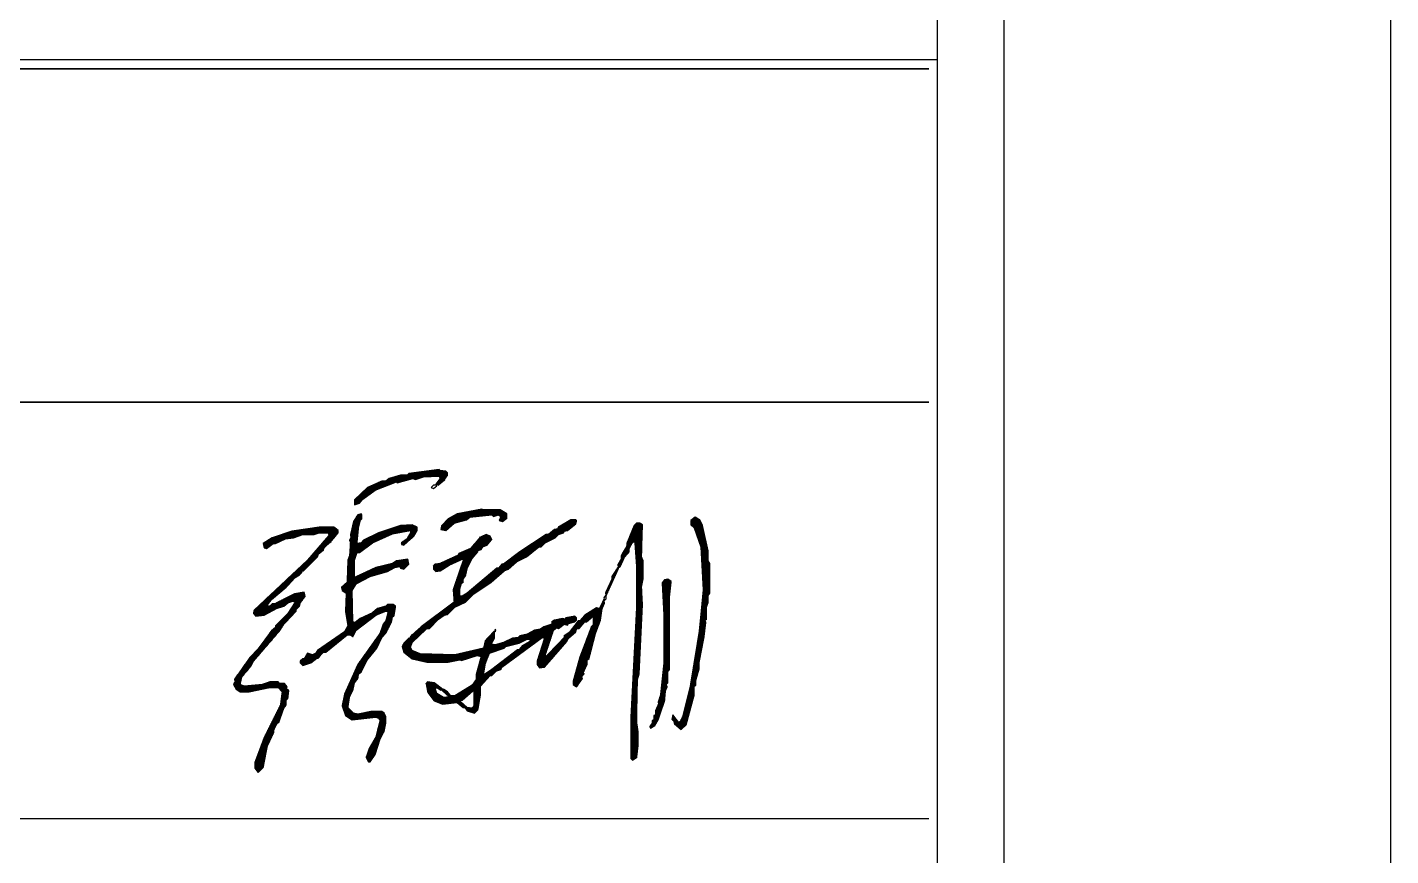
# Model space of a CAD drawing. Header units: inches. Extents: x 18712 to 314639, y 0 to 420500.
# Drawn here: x 134335 to 137612, y 179273 to 181263 of the extents above; entities that cross this region are included whole.
import ezdxf
from ezdxf.enums import TextEntityAlignment as Align

# ---------------------------------------------------------------- set-up
doc = ezdxf.new("R2010")
doc.units = ezdxf.units.IN
doc.header["$LTSCALE"] = 1000
doc.header["$MEASUREMENT"] = 0
doc.layers.get('0').update_dxf_attribs({"true_color": 0xffffff})
for name, color, linetype, true_color in [('TK', 7, 'Continuous', 0xffffff), ('TK-TEXT', 4, 'Continuous', 0x00ffff), ('ZG-图号', 2, 'Continuous', 0xffff00), ('ZG-图名', 1, 'Continuous', 0xff0000), ('ZG-图框层', 4, 'Continuous', 0x00ffff), ('签名', 3, 'Continuous', 0x00ff00)]:
    doc.layers.add(name, color=color, linetype=linetype, true_color=true_color)
doc.styles.add('-宋体', font='simsun.ttc', dxfattribs={"height": 0.2, "bigfont": 'gbcbig.shx'})

# ---------------------------------------------------------------- blocks, each defined once
blk = doc.blocks.new('A$C6f5e09ec')
at = {"layer": '签名', "linetype": 'Continuous', "true_color": 0x00ff00}
h = blk.add_hatch(dxfattribs=at)
h.set_pattern_fill('ANSI31', color=3, scale=25.4, angle=45, style=0)
h.set_pattern_definition([(45, (3492.60588, -72162.87767), (-0.174728914, 0.174728914), [])])
h.paths.add_polyline_path([(3961.1, -71449.2), (3984.8, -71439.4), (3990.8, -71441.3), (3984.8, -71463.1), (3978.9, -71471), (3971, -71492.7), (3917.6, -71567.9), (3886, -71639), (3880.1, -71666.7), (3888, -71690.4), (3903.8, -71700.3), (3961.1, -71694.4), (3967, -71696.3), (3971, -71702.3), (3961.1, -71741.8), (3945.3, -71769.5), (3937.4, -71791.2), (3943.3, -71801.1), (3947.3, -71801.1), (3959.1, -71783.3), (3971, -71745.8), (3980.9, -71728), (3984.8, -71708.2), (3984.8, -71692.4), (3980.9, -71684.5), (3975, -71680.5), (3949.3, -71680.5), (3917.6, -71686.5), (3907.7, -71684.5), (3893.9, -71670.6), (3897.9, -71644.9), (3905.8, -71629.1), (3909.7, -71611.3), (3917.6, -71601.5), (3919.6, -71589.6), (3925.5, -71585.6), (3939.4, -71558), (3963.1, -71528.3), (3975, -71502.6), (3984.8, -71492.7), (3998.7, -71465.1), (4000.7, -71453.2), (4004.6, -71451.2), (4008.6, -71427.5), (4002.6, -71423.5), (3988.8, -71423.5), (3984.8, -71427.5), (3965.1, -71433.4), (3953.2, -71443.3), (3923.6, -71457.1), (3911.7, -71467), (3905.8, -71465.1), (3903.8, -71389.9), (3913.7, -71374.1), (3947.3, -71356.3), (3988.8, -71344.5), (4006.6, -71334.6), (4018.4, -71332.6), (4020.4, -71336.6), (4028.3, -71338.5), (4040.2, -71326.7), (4038.2, -71314.8), (4010.5, -71318.8), (4000.7, -71324.7), (3961.1, -71334.6), (3909.7, -71358.3), (3909.7, -71316.8), (3915.6, -71299), (3921.6, -71299), (3953.2, -71275.3), (4000.7, -71253.5), (4044.1, -71245.6), (4044.1, -71251.6), (4036.2, -71265.4), (4022.4, -71275.3), (4022.4, -71279.2), (4028.3, -71281.2), (4052, -71259.5), (4060, -71245.6), (4060, -71237.7), (4048.1, -71231.8), (4020.4, -71233.8), (3967, -71251.6), (3931.5, -71269.3), (3925.5, -71275.3), (3915.6, -71277.3), (3919.6, -71237.7), (3923.6, -71221.9), (3927.5, -71218), (3927.5, -71208.1), (3925.5, -71206.1), (3917.6, -71208.1), (3907.7, -71223.9), (3899.8, -71257.5), (3901.8, -71261.4), (3897.9, -71269.3), (3899.8, -71275.3), (3897.9, -71306.9), (3893.9, -71316.8), (3891.9, -71370.2), (3878.1, -71382), (3880.1, -71389.9), (3889.9, -71395.9), (3888, -71441.3), (3893.9, -71474.9), (3886, -71488.8), (3820.8, -71534.2), (3816.8, -71540.2), (3808.9, -71544.1), (3797, -71540.2), (3789.1, -71554), (3785.2, -71554), (3779.2, -71559.9), (3779.2, -71563.9), (3785.2, -71569.8), (3804.9, -71563.9), (3818.8, -71552), (3822.7, -71552), (3834.6, -71538.2), (3840.5, -71538.2), (3891.9, -71496.7), (3899.8, -71496.7), (3905.8, -71500.6), (3913.7, -71484.8)], flags=0)
h.paths.add_polyline_path([(3791.1, -71403.8), (3789.1, -71393.9), (3765.4, -71397.8), (3718, -71421.6), (3712, -71421.6), (3706.1, -71427.5), (3698.2, -71427.5), (3710.1, -71411.7), (3745.6, -71382), (3767.4, -71358.3), (3777.3, -71352.4), (3783.2, -71346.4), (3783.2, -71342.5), (3787.2, -71342.5), (3820.8, -71308.9), (3822.7, -71303), (3834.6, -71293.1), (3836.6, -71287.1), (3852.4, -71273.3), (3870.2, -71251.6), (3870.2, -71245.6), (3862.3, -71239.7), (3860.3, -71237.7), (3824.7, -71237.7), (3759.5, -71247.6), (3712, -71263.4), (3690.3, -71277.3), (3692.3, -71287.1), (3698.2, -71289.1), (3714, -71277.3), (3719.9, -71277.3), (3743.7, -71265.4), (3763.4, -71263.4), (3785.2, -71255.5), (3812.9, -71255.5), (3824.7, -71251.6), (3846.5, -71251.6), (3848.4, -71257.5), (3797, -71316.8), (3668.5, -71437.4), (3666.6, -71445.3), (3672.5, -71451.2), (3692.3, -71449.2), (3721.9, -71433.4), (3739.7, -71427.5), (3749.6, -71419.6), (3761.5, -71415.6), (3767.4, -71417.6), (3749.6, -71445.3), (3719.9, -71474.9), (3719.9, -71478.9), (3710.1, -71486.8), (3678.4, -71530.3), (3658.7, -71550.1), (3621.1, -71603.4), (3623.1, -71607.4), (3619.1, -71615.3), (3625.1, -71627.2), (3634.9, -71633.1), (3656.7, -71633.1), (3706.1, -71623.2), (3725.9, -71623.2), (3735.8, -71633.1), (3731.8, -71664.7), (3692.3, -71743.8), (3670.5, -71803.1), (3670.5, -71816.9), (3678.4, -71826.8), (3690.3, -71815), (3700.2, -71763.6), (3716, -71730), (3716, -71724), (3723.9, -71708.2), (3727.8, -71706.2), (3739.7, -71672.6), (3745.6, -71664.7), (3745.6, -71652.9), (3749.6, -71648.9), (3751.6, -71631.1), (3745.6, -71625.2), (3747.6, -71621.2), (3741.7, -71613.3), (3729.8, -71613.3), (3725.9, -71609.4), (3706.1, -71609.4), (3688.3, -71615.3), (3644.8, -71619.2), (3634.9, -71615.3), (3638.9, -71597.5), (3660.6, -71571.8), (3666.6, -71559.9), (3729.8, -71486.8), (3739.7, -71471), (3769.4, -71439.4), (3769.4, -71435.4), (3777.3, -71427.5), (3779.2, -71419.6)], flags=0)
h.paths.add_polyline_path([(4050.1, -71121.1), (4056, -71123.1), (4075.8, -71117.1), (4113.3, -71115.2), (4115.3, -71121.1), (4105.4, -71134.9), (4111.4, -71136.9), (4125.2, -71125), (4133.1, -71113.2), (4133.1, -71107.2), (4129.1, -71103.3), (4115.3, -71101.3), (4113.3, -71099.3), (4040.2, -71109.2), (4036.2, -71113.2), (4020.4, -71113.2), (3992.7, -71121.1), (3984.8, -71127), (3975, -71127), (3941.3, -71142.8), (3909.7, -71172.5), (3909.7, -71184.3), (3921.6, -71180.4), (3929.5, -71170.5), (3959.1, -71148.8), (4010.5, -71129), (4012.5, -71131)], flags=0)
h.paths.add_polyline_path([(4206.2, -71297), (4204.3, -71295), (4214.1, -71291.1), (4218.1, -71285.2), (4228, -71281.2), (4239.8, -71267.4), (4235.9, -71259.5), (4226, -71255.5), (4212.2, -71261.4), (4188.5, -71289.1), (4160.8, -71301), (4158.8, -71304.9), (4115.3, -71324.7), (4103.4, -71326.7), (4099.5, -71330.6), (4099.5, -71338.5), (4105.4, -71344.5), (4115.3, -71342.5), (4137.1, -71328.7), (4172.6, -71312.8), (4146.9, -71388), (4148.9, -71417.6), (4069.8, -71476.9), (4044.1, -71500.6), (4044.1, -71504.6), (4040.2, -71504.6), (4028.3, -71516.5), (4024.4, -71524.4), (4028.3, -71538.2), (4048.1, -71554), (4083.7, -71561.9), (4135.1, -71561.9), (4162.8, -71556), (4166.7, -71558), (4204.3, -71546.1), (4214.1, -71548.1), (4202.3, -71591.6), (4202.3, -71603.4), (4192.4, -71617.3), (4150.9, -71643), (4141, -71643), (4133.1, -71633.1), (4123.2, -71627.2), (4121.2, -71631.1), (4137.1, -71644.9), (4123.2, -71646.9), (4107.4, -71637), (4103.4, -71625.2), (4107.4, -71623.2), (4117.3, -71629.1), (4121.2, -71627.2), (4101.5, -71611.3), (4085.7, -71609.4), (4081.7, -71613.3), (4085.7, -71635.1), (4101.5, -71654.8), (4121.2, -71662.7), (4156.8, -71658.8), (4170.7, -71670.6), (4174.6, -71670.6), (4180.5, -71678.6), (4198.3, -71684.5), (4206.2, -71676.6), (4212.2, -71641), (4212.2, -71619.2), (4235.9, -71593.6), (4239.8, -71593.6), (4249.7, -71583.7), (4261.6, -71579.7), (4263.6, -71573.8), (4360.4, -71502.6), (4366.4, -71504.6), (4348.6, -71559.9), (4348.6, -71567.9), (4354.5, -71575.8), (4366.4, -71573.8), (4419.7, -71512.5), (4423.7, -71504.6), (4441.5, -71488.8), (4443.5, -71480.9), (4449.4, -71480.9), (4463.2, -71465.1), (4467.2, -71465.1), (4483, -71451.2), (4483, -71473), (4479, -71476.9), (4451.4, -71550.1), (4435.6, -71607.4), (4435.6, -71615.3), (4443.5, -71621.2), (4457.3, -71601.5), (4455.3, -71597.5), (4461.3, -71589.6), (4459.3, -71587.6), (4469.2, -71565.9), (4469.2, -71556), (4473.1, -71554), (4488.9, -71492.7), (4500.8, -71461.1), (4504.7, -71433.4), (4510.7, -71419.6), (4508.7, -71411.7), (4498.8, -71433.4), (4490.9, -71431.4), (4463.2, -71449.2), (4451.4, -71463.1), (4447.4, -71463.1), (4425.7, -71490.8), (4413.8, -71498.7), (4413.8, -71502.6), (4370.3, -71548.1), (4368.3, -71544.1), (4388.1, -71484.8), (4396, -71478.9), (4400, -71480.9), (4413.8, -71471), (4421.7, -71473), (4423.7, -71469), (4439.5, -71465.1), (4443.5, -71461.1), (4443.5, -71455.2), (4439.5, -71451.2), (4417.8, -71455.2), (4415.8, -71459.1), (4409.9, -71457.1), (4390.1, -71461.1), (4384.2, -71465.1), (4384.2, -71471), (4364.4, -71476.9), (4356.5, -71482.8), (4342.6, -71484.8), (4324.9, -71494.7), (4307.1, -71498.7), (4303.1, -71502.6), (4289.3, -71504.6), (4267.5, -71514.5), (4247.8, -71520.4), (4237.9, -71518.4), (4245.8, -71504.6), (4245.8, -71486.8), (4224, -71510.5), (4220.1, -71528.3), (4150.9, -71544.1), (4067.9, -71542.2), (4048.1, -71534.2), (4044.1, -71526.3), (4048.1, -71514.5), (4083.7, -71480.9), (4089.6, -71480.9), (4111.4, -71459.1), (4125.2, -71449.2), (4133.1, -71447.3), (4150.9, -71429.5), (4176.6, -71417.6), (4196.4, -71397.8), (4237.9, -71370.2), (4269.5, -71342.5), (4279.4, -71338.5), (4299.2, -71320.7), (4322.9, -71308.9), (4352.5, -71285.2), (4358.5, -71285.2), (4368.3, -71275.3), (4392.1, -71263.4), (4400, -71255.5), (4411.8, -71251.6), (4413.8, -71247.6), (4421.7, -71245.6), (4441.5, -71229.8), (4443.5, -71221.9), (4441.5, -71219.9), (4429.6, -71219.9), (4400, -71237.7), (4398, -71241.7), (4390.1, -71243.7), (4376.2, -71255.5), (4370.3, -71255.5), (4307.1, -71297), (4267.5, -71326.7), (4263.6, -71326.7), (4255.7, -71336.6), (4251.7, -71336.6), (4180.5, -71395.9), (4168.7, -71403.8), (4162.8, -71403.8), (4162.8, -71386), (4166.7, -71372.1), (4170.7, -71370.2), (4170.7, -71362.3), (4176.6, -71354.4), (4180.5, -71336.6), (4192.4, -71312.8)], flags=0)
h.paths.add_polyline_path([(4273.5, -71524.4), (4269.5, -71528.3), (4233.9, -71540.2), (4224, -71565.9), (4220.1, -71589.6), (4222.1, -71591.6), (4239.8, -71579.7), (4301.1, -71532.3), (4305.1, -71532.3), (4313, -71522.4), (4330.8, -71512.5), (4332.8, -71506.6), (4324.9, -71506.6), (4305.1, -71516.5)], flags=0)
h.paths.add_polyline_path([(4196.4, -71629.1), (4194.4, -71631.1), (4168.7, -71652.9), (4164.7, -71652.9), (4164.7, -71656.8), (4180.5, -71670.6), (4192.4, -71672.6), (4196.4, -71666.7)], flags=0)
h.paths.add_polyline_path([(4259.6, -71196.2), (4220.1, -71196.2), (4216.1, -71194.2), (4156.8, -71206.1), (4135.1, -71218), (4119.3, -71233.8), (4117.3, -71243.7), (4129.1, -71245.6), (4148.9, -71227.8), (4178.6, -71219.9), (4186.5, -71214), (4239.8, -71208.1), (4243.8, -71212), (4255.7, -71208.1), (4261.6, -71212), (4257.6, -71221.9), (4265.5, -71223.9), (4275.4, -71216), (4275.4, -71206.1)], flags=0)
h.paths.add_polyline_path([(4601.6, -71231.8), (4597.7, -71229.8), (4595.7, -71227.8), (4587.8, -71227.8), (4581.8, -71233.8), (4564, -71277.3), (4564, -71283.2), (4550.2, -71306.9), (4550.2, -71314.8), (4542.3, -71328.7), (4544.3, -71334.6), (4548.2, -71332.6), (4558.1, -71310.9), (4570, -71297), (4570, -71289.1), (4575.9, -71277.3), (4579.9, -71273.3), (4585.8, -71273.3), (4583.8, -71275.3), (4587.8, -71332.6), (4587.8, -71431.4), (4573.9, -71694.4), (4573.9, -71793.2), (4577.9, -71797.2), (4587.8, -71791.2), (4591.7, -71759.6), (4591.7, -71730), (4587.8, -71704.3), (4589.7, -71603.4), (4593.7, -71589.6), (4601.6, -71423.5), (4599.6, -71380.1), (4603.6, -71360.3), (4603.6, -71318.8), (4599.6, -71308.9)], flags=0)
h.paths.add_polyline_path([(4670.8, -71368.2), (4664.9, -71364.2), (4662.9, -71362.3), (4655, -71364.2), (4649.1, -71372.1), (4653, -71447.3), (4653, -71565.9), (4645.1, -71641), (4639.2, -71658.8), (4641.1, -71660.8), (4633.2, -71678.6), (4633.2, -71688.4), (4629.3, -71690.4), (4629.3, -71700.3), (4625.3, -71702.3), (4625.3, -71708.2), (4619.4, -71716.1), (4621.4, -71720.1), (4631.3, -71714.1), (4639.2, -71700.3), (4655, -71654.8), (4657, -71631.1), (4660.9, -71621.2), (4658.9, -71615.3), (4662.9, -71611.3), (4662.9, -71583.7), (4666.8, -71579.7), (4666.8, -71403.8)], flags=0)
h.paths.add_polyline_path([(4759.8, -71295), (4745.9, -71233.8), (4740, -71219.9), (4732.1, -71216), (4728.1, -71214), (4718.2, -71221.9), (4718.2, -71231.8), (4726.1, -71239.7), (4742, -71285.2), (4747.9, -71388), (4738, -71488.8), (4716.3, -71621.2), (4698.5, -71692.4), (4692.5, -71704.3), (4688.6, -71706.2), (4674.8, -71688.4), (4672.8, -71700.3), (4676.7, -71702.3), (4678.7, -71710.2), (4694.5, -71724), (4706.4, -71712.2), (4726.1, -71641), (4726.1, -71619.2), (4730.1, -71617.3), (4730.1, -71605.4), (4738, -71577.7), (4738, -71561.9), (4749.9, -71500.6), (4753.8, -71467), (4751.8, -71461.1), (4755.8, -71459.1), (4755.8, -71429.5), (4759.8, -71417.6), (4759.8, -71401.8), (4763.7, -71395.9), (4763.7, -71324.7), (4759.8, -71318.8)], flags=0)
h.paths.add_polyline_path([(4544.3, -71336.6), (4542.3, -71334.6), (4528.5, -71356.3), (4528.5, -71362.3), (4512.7, -71395.9), (4514.6, -71401.8)], flags=0)
at = {"color": 7, "lineweight": -3, "true_color": 0xffffff}
blk.add_line((5310.1, -64560.2), (5310.1, -81774.7), dxfattribs=at)
at = {"layer": 'TK', "lineweight": -3}
for p, q in [((5471.4, -82100), (5471.4, 0)), ((5471.4, -82054.3), (5471.4, 0)), ((183.2, -70114.5), (5310.1, -70114.5)), ((5290.1, -70137.2), (183.2, -70137.2)), ((183.2, -70937.2), (5290.1, -70937.2)), ((183.2, -70937.2), (5290.1, -70937.2)), ((183.2, -70937.2), (5290.1, -70937.2)), ((5290.1, -70937.2), (183.2, -70937.2)), ((183.2, -71937.2), (5290.1, -71937.2)), ((183.2, -71937.2), (5290.1, -71937.2))]:
    blk.add_line(p, q, dxfattribs=at)
at = {"layer": 'TK', "color": 0, "lineweight": -3}
for p, q in [((183.2, -70114.5), (5310.1, -70114.5)), ((163.2, -70137.2), (5290.1, -70137.2))]:
    blk.add_line(p, q, dxfattribs=at)
at = {"layer": 'ZG-图框层', "lineweight": -3}
blk.add_line((5471.4, -82100), (5471.4, 0), dxfattribs=at)
at = {"layer": '签名', "color": 3, "linetype": 'Continuous', "lineweight": -3, "true_color": 0x00ff00}
for p, q in [((4113.3, -71099.3), (4040.2, -71109.2)), ((4115.3, -71101.3), (4113.3, -71099.3)), ((4129.1, -71103.3), (4115.3, -71101.3)), ((4133.1, -71107.2), (4129.1, -71103.3)), ((3975, -71127), (3941.3, -71142.8)), ((3959.1, -71148.8), (4010.5, -71129)), ((3984.8, -71127), (3975, -71127)), ((3992.7, -71121.1), (3984.8, -71127)), ((4020.4, -71113.2), (3992.7, -71121.1)), ((4010.5, -71129), (4012.5, -71131)), ((4012.5, -71131), (4050.1, -71121.1)), ((4036.2, -71113.2), (4020.4, -71113.2)), ((4040.2, -71109.2), (4036.2, -71113.2)), ((4050.1, -71121.1), (4056, -71123.1)), ((4056, -71123.1), (4075.8, -71117.1)), ((4075.8, -71117.1), (4113.3, -71115.2)), ((4099.5, -71136.9), (4093.6, -71142.8)), ((4105.4, -71136.9), (4099.5, -71136.9)), ((4115.3, -71121.1), (4105.4, -71134.9)), ((4105.4, -71134.9), (4111.4, -71136.9)), ((4107.4, -71138.9), (4105.4, -71136.9)), ((4111.4, -71136.9), (4125.2, -71125)), ((4113.3, -71115.2), (4115.3, -71121.1)), ((4125.2, -71125), (4133.1, -71113.2)), ((4133.1, -71113.2), (4133.1, -71107.2)), ((3941.3, -71142.8), (3909.7, -71172.5)), ((3929.5, -71170.5), (3959.1, -71148.8)), ((4093.6, -71142.8), (4099.5, -71144.8)), ((4099.5, -71144.8), (4107.4, -71138.9)), ((3909.7, -71172.5), (3909.7, -71184.3)), ((3909.7, -71184.3), (3921.6, -71180.4)), ((3921.6, -71180.4), (3929.5, -71170.5)), ((4216.1, -71194.2), (4156.8, -71206.1)), ((4220.1, -71196.2), (4216.1, -71194.2)), ((4259.6, -71196.2), (4220.1, -71196.2)), ((4275.4, -71206.1), (4259.6, -71196.2)), ((3907.7, -71223.9), (3899.8, -71257.5)), ((3917.6, -71208.1), (3907.7, -71223.9)), ((3925.5, -71206.1), (3917.6, -71208.1)), ((3919.6, -71237.7), (3923.6, -71221.9)), ((3923.6, -71221.9), (3927.5, -71218)), ((3927.5, -71208.1), (3925.5, -71206.1)), ((3927.5, -71218), (3927.5, -71208.1)), ((4020.4, -71233.8), (3967, -71251.6)), ((4048.1, -71231.8), (4020.4, -71233.8)), ((4060, -71237.7), (4048.1, -71231.8)), ((4119.3, -71233.8), (4117.3, -71243.7)), ((4135.1, -71218), (4119.3, -71233.8)), ((4129.1, -71245.6), (4148.9, -71227.8)), ((4156.8, -71206.1), (4135.1, -71218)), ((4148.9, -71227.8), (4178.6, -71219.9)), ((4178.6, -71219.9), (4186.5, -71214)), ((4186.5, -71214), (4239.8, -71208.1)), ((4239.8, -71208.1), (4243.8, -71212)), ((4243.8, -71212), (4255.7, -71208.1)), ((4255.7, -71208.1), (4261.6, -71212)), ((4261.6, -71212), (4257.6, -71221.9)), ((4257.6, -71221.9), (4265.5, -71223.9)), ((4265.5, -71223.9), (4275.4, -71216)), ((4275.4, -71216), (4275.4, -71206.1)), ((4429.6, -71219.9), (4400, -71237.7)), ((4421.7, -71245.6), (4441.5, -71229.8)), ((4441.5, -71219.9), (4429.6, -71219.9)), ((4443.5, -71221.9), (4441.5, -71219.9)), ((4441.5, -71229.8), (4443.5, -71221.9)), ((4581.8, -71233.8), (4564, -71277.3)), ((4587.8, -71227.8), (4581.8, -71233.8)), ((4595.7, -71227.8), (4587.8, -71227.8)), ((4597.7, -71229.8), (4595.7, -71227.8)), ((4601.6, -71231.8), (4597.7, -71229.8)), ((4599.6, -71308.9), (4601.6, -71231.8)), ((4728.1, -71214), (4718.2, -71221.9)), ((4718.2, -71221.9), (4718.2, -71231.8)), ((4718.2, -71231.8), (4726.1, -71239.7)), ((4732.1, -71216), (4728.1, -71214)), ((4740, -71219.9), (4732.1, -71216)), ((4745.9, -71233.8), (4740, -71219.9)), ((4759.8, -71295), (4745.9, -71233.8)), ((3712, -71263.4), (3690.3, -71277.3)), ((3759.5, -71247.6), (3712, -71263.4)), ((3719.9, -71277.3), (3743.7, -71265.4)), ((3743.7, -71265.4), (3763.4, -71263.4)), ((3824.7, -71237.7), (3759.5, -71247.6)), ((3763.4, -71263.4), (3785.2, -71255.5)), ((3785.2, -71255.5), (3812.9, -71255.5)), ((3848.4, -71257.5), (3797, -71316.8)), ((3812.9, -71255.5), (3824.7, -71251.6)), ((3860.3, -71237.7), (3824.7, -71237.7)), ((3824.7, -71251.6), (3846.5, -71251.6)), ((3846.5, -71251.6), (3848.4, -71257.5)), ((3852.4, -71273.3), (3870.2, -71251.6)), ((3862.3, -71239.7), (3860.3, -71237.7)), ((3870.2, -71245.6), (3862.3, -71239.7)), ((3870.2, -71251.6), (3870.2, -71245.6)), ((3901.8, -71261.4), (3897.9, -71269.3)), ((3899.8, -71257.5), (3901.8, -71261.4)), ((3915.6, -71277.3), (3919.6, -71237.7)), ((3967, -71251.6), (3931.5, -71269.3)), ((3953.2, -71275.3), (4000.7, -71253.5)), ((4000.7, -71253.5), (4044.1, -71245.6)), ((4036.2, -71265.4), (4022.4, -71275.3)), ((4028.3, -71281.2), (4052, -71259.5)), ((4044.1, -71251.6), (4036.2, -71265.4)), ((4044.1, -71245.6), (4044.1, -71251.6)), ((4052, -71259.5), (4060, -71245.6)), ((4060, -71245.6), (4060, -71237.7)), ((4117.3, -71243.7), (4129.1, -71245.6)), ((4212.2, -71261.4), (4188.5, -71289.1)), ((4226, -71255.5), (4212.2, -71261.4)), ((4235.9, -71259.5), (4226, -71255.5)), ((4228, -71281.2), (4239.8, -71267.4)), ((4239.8, -71267.4), (4235.9, -71259.5)), ((4370.3, -71255.5), (4307.1, -71297)), ((4368.3, -71275.3), (4392.1, -71263.4)), ((4376.2, -71255.5), (4370.3, -71255.5)), ((4390.1, -71243.7), (4376.2, -71255.5)), ((4398, -71241.7), (4390.1, -71243.7)), ((4392.1, -71263.4), (4400, -71255.5)), ((4400, -71237.7), (4398, -71241.7)), ((4400, -71255.5), (4411.8, -71251.6)), ((4411.8, -71251.6), (4413.8, -71247.6)), ((4413.8, -71247.6), (4421.7, -71245.6)), ((4726.1, -71239.7), (4742, -71285.2)), ((3690.3, -71277.3), (3692.3, -71287.1)), ((3692.3, -71287.1), (3698.2, -71289.1)), ((3698.2, -71289.1), (3714, -71277.3)), ((3714, -71277.3), (3719.9, -71277.3)), ((3822.7, -71303), (3834.6, -71293.1)), ((3834.6, -71293.1), (3836.6, -71287.1)), ((3836.6, -71287.1), (3852.4, -71273.3)), ((3897.9, -71269.3), (3899.8, -71275.3)), ((3899.8, -71275.3), (3897.9, -71306.9)), ((3909.7, -71316.8), (3915.6, -71299)), ((3925.5, -71275.3), (3915.6, -71277.3)), ((3915.6, -71299), (3921.6, -71299)), ((3921.6, -71299), (3953.2, -71275.3)), ((3931.5, -71269.3), (3925.5, -71275.3)), ((4022.4, -71275.3), (4022.4, -71279.2)), ((4022.4, -71279.2), (4028.3, -71281.2)), ((4160.8, -71301), (4158.8, -71304.9)), ((4188.5, -71289.1), (4160.8, -71301)), ((4192.4, -71312.8), (4206.2, -71297)), ((4204.3, -71295), (4214.1, -71291.1)), ((4206.2, -71297), (4204.3, -71295)), ((4214.1, -71291.1), (4218.1, -71285.2)), ((4218.1, -71285.2), (4228, -71281.2)), ((4307.1, -71297), (4267.5, -71326.7)), ((4322.9, -71308.9), (4352.5, -71285.2)), ((4352.5, -71285.2), (4358.5, -71285.2)), ((4358.5, -71285.2), (4368.3, -71275.3)), ((4564, -71283.2), (4550.2, -71306.9)), ((4558.1, -71310.9), (4570, -71297)), ((4564, -71277.3), (4564, -71283.2)), ((4570, -71289.1), (4575.9, -71277.3)), ((4570, -71297), (4570, -71289.1)), ((4575.9, -71277.3), (4579.9, -71273.3)), ((4579.9, -71273.3), (4585.8, -71273.3)), ((4585.8, -71273.3), (4583.8, -71275.3)), ((4583.8, -71275.3), (4587.8, -71332.6)), ((4742, -71285.2), (4747.9, -71388)), ((4759.8, -71318.8), (4759.8, -71295)), ((3797, -71316.8), (3668.5, -71437.4)), ((3787.2, -71342.5), (3820.8, -71308.9)), ((3820.8, -71308.9), (3822.7, -71303)), ((3893.9, -71316.8), (3891.9, -71370.2)), ((3897.9, -71306.9), (3893.9, -71316.8)), ((3909.7, -71358.3), (3909.7, -71316.8)), ((4000.7, -71324.7), (3961.1, -71334.6)), ((4010.5, -71318.8), (4000.7, -71324.7)), ((4006.6, -71334.6), (4018.4, -71332.6)), ((4038.2, -71314.8), (4010.5, -71318.8)), ((4018.4, -71332.6), (4020.4, -71336.6)), ((4028.3, -71338.5), (4040.2, -71326.7)), ((4040.2, -71326.7), (4038.2, -71314.8)), ((4103.4, -71326.7), (4099.5, -71330.6)), ((4099.5, -71330.6), (4099.5, -71338.5)), ((4115.3, -71324.7), (4103.4, -71326.7)), ((4158.8, -71304.9), (4115.3, -71324.7)), ((4115.3, -71342.5), (4137.1, -71328.7)), ((4137.1, -71328.7), (4172.6, -71312.8)), ((4172.6, -71312.8), (4146.9, -71388)), ((4180.5, -71336.6), (4192.4, -71312.8)), ((4263.6, -71326.7), (4255.7, -71336.6)), ((4267.5, -71326.7), (4263.6, -71326.7)), ((4279.4, -71338.5), (4299.2, -71320.7)), ((4299.2, -71320.7), (4322.9, -71308.9)), ((4550.2, -71314.8), (4542.3, -71328.7)), ((4542.3, -71328.7), (4544.3, -71334.6)), ((4544.3, -71334.6), (4548.2, -71332.6)), ((4548.2, -71332.6), (4558.1, -71310.9)), ((4550.2, -71306.9), (4550.2, -71314.8)), ((4587.8, -71332.6), (4587.8, -71431.4)), ((4603.6, -71318.8), (4599.6, -71308.9)), ((4603.6, -71360.3), (4603.6, -71318.8)), ((4763.7, -71324.7), (4759.8, -71318.8)), ((4763.7, -71395.9), (4763.7, -71324.7)), ((3745.6, -71382), (3767.4, -71358.3)), ((3767.4, -71358.3), (3777.3, -71352.4)), ((3777.3, -71352.4), (3783.2, -71346.4)), ((3783.2, -71346.4), (3783.2, -71342.5)), ((3783.2, -71342.5), (3787.2, -71342.5)), ((3961.1, -71334.6), (3909.7, -71358.3)), ((3913.7, -71374.1), (3947.3, -71356.3)), ((3947.3, -71356.3), (3988.8, -71344.5)), ((3988.8, -71344.5), (4006.6, -71334.6)), ((4020.4, -71336.6), (4028.3, -71338.5)), ((4099.5, -71338.5), (4105.4, -71344.5)), ((4105.4, -71344.5), (4115.3, -71342.5)), ((4170.7, -71362.3), (4176.6, -71354.4)), ((4170.7, -71370.2), (4170.7, -71362.3)), ((4176.6, -71354.4), (4180.5, -71336.6)), ((4251.7, -71336.6), (4180.5, -71395.9)), ((4237.9, -71370.2), (4269.5, -71342.5)), ((4255.7, -71336.6), (4251.7, -71336.6)), ((4269.5, -71342.5), (4279.4, -71338.5)), ((4528.5, -71362.3), (4512.7, -71395.9)), ((4514.6, -71401.8), (4544.3, -71336.6)), ((4542.3, -71334.6), (4528.5, -71356.3)), ((4528.5, -71356.3), (4528.5, -71362.3)), ((4544.3, -71336.6), (4542.3, -71334.6)), ((4599.6, -71380.1), (4603.6, -71360.3)), ((4655, -71364.2), (4649.1, -71372.1)), ((4662.9, -71362.3), (4655, -71364.2)), ((4664.9, -71364.2), (4662.9, -71362.3)), ((4670.8, -71368.2), (4664.9, -71364.2)), ((3710.1, -71411.7), (3745.6, -71382)), ((3765.4, -71397.8), (3718, -71421.6)), ((3789.1, -71393.9), (3765.4, -71397.8)), ((3791.1, -71403.8), (3789.1, -71393.9)), ((3891.9, -71370.2), (3878.1, -71382)), ((3878.1, -71382), (3880.1, -71389.9)), ((3880.1, -71389.9), (3889.9, -71395.9)), ((3889.9, -71395.9), (3888, -71441.3)), ((3903.8, -71389.9), (3913.7, -71374.1)), ((3905.8, -71465.1), (3903.8, -71389.9)), ((4146.9, -71388), (4148.9, -71417.6)), ((4162.8, -71386), (4166.7, -71372.1)), ((4162.8, -71403.8), (4162.8, -71386)), ((4166.7, -71372.1), (4170.7, -71370.2)), ((4180.5, -71395.9), (4168.7, -71403.8)), ((4176.6, -71417.6), (4196.4, -71397.8)), ((4196.4, -71397.8), (4237.9, -71370.2)), ((4512.7, -71395.9), (4514.6, -71401.8)), ((4601.6, -71423.5), (4599.6, -71380.1)), ((4649.1, -71372.1), (4653, -71447.3)), ((4666.8, -71403.8), (4670.8, -71368.2)), ((4747.9, -71388), (4738, -71488.8)), ((4759.8, -71401.8), (4763.7, -71395.9)), ((3698.2, -71427.5), (3710.1, -71411.7)), ((3706.1, -71427.5), (3698.2, -71427.5)), ((3712, -71421.6), (3706.1, -71427.5)), ((3718, -71421.6), (3712, -71421.6)), ((3721.9, -71433.4), (3739.7, -71427.5)), ((3739.7, -71427.5), (3749.6, -71419.6)), ((3749.6, -71419.6), (3761.5, -71415.6)), ((3767.4, -71417.6), (3749.6, -71445.3)), ((3761.5, -71415.6), (3767.4, -71417.6)), ((3769.4, -71435.4), (3777.3, -71427.5)), ((3777.3, -71427.5), (3779.2, -71419.6)), ((3779.2, -71419.6), (3791.1, -71403.8)), ((3984.8, -71427.5), (3965.1, -71433.4)), ((3988.8, -71423.5), (3984.8, -71427.5)), ((4002.6, -71423.5), (3988.8, -71423.5)), ((4008.6, -71427.5), (4002.6, -71423.5)), ((4004.6, -71451.2), (4008.6, -71427.5)), ((4148.9, -71417.6), (4069.8, -71476.9)), ((4133.1, -71447.3), (4150.9, -71429.5)), ((4150.9, -71429.5), (4176.6, -71417.6)), ((4168.7, -71403.8), (4162.8, -71403.8)), ((4490.9, -71431.4), (4463.2, -71449.2)), ((4498.8, -71433.4), (4490.9, -71431.4)), ((4508.7, -71411.7), (4498.8, -71433.4)), ((4504.7, -71433.4), (4510.7, -71419.6)), ((4512.7, -71401.8), (4508.7, -71407.7)), ((4508.7, -71407.7), (4510.7, -71413.7)), ((4510.7, -71419.6), (4508.7, -71411.7)), ((4510.7, -71413.7), (4514.6, -71409.7)), ((4514.6, -71403.8), (4512.7, -71401.8)), ((4514.6, -71409.7), (4514.6, -71403.8)), ((4587.8, -71431.4), (4573.9, -71694.4)), ((4593.7, -71589.6), (4601.6, -71423.5)), ((4666.8, -71579.7), (4666.8, -71403.8)), ((4755.8, -71429.5), (4759.8, -71417.6)), ((4755.8, -71459.1), (4755.8, -71429.5)), ((4759.8, -71417.6), (4759.8, -71401.8)), ((3668.5, -71437.4), (3666.6, -71445.3)), ((3666.6, -71445.3), (3672.5, -71451.2)), ((3672.5, -71451.2), (3692.3, -71449.2)), ((3692.3, -71449.2), (3721.9, -71433.4)), ((3749.6, -71445.3), (3719.9, -71474.9)), ((3739.7, -71471), (3769.4, -71439.4)), ((3769.4, -71439.4), (3769.4, -71435.4)), ((3888, -71441.3), (3893.9, -71474.9)), ((3911.7, -71467), (3905.8, -71465.1)), ((3923.6, -71457.1), (3911.7, -71467)), ((3913.7, -71484.8), (3961.1, -71449.2)), ((3953.2, -71443.3), (3923.6, -71457.1)), ((3965.1, -71433.4), (3953.2, -71443.3)), ((3961.1, -71449.2), (3984.8, -71439.4)), ((3984.8, -71463.1), (3978.9, -71471)), ((3984.8, -71439.4), (3990.8, -71441.3)), ((3990.8, -71441.3), (3984.8, -71463.1)), ((3984.8, -71492.7), (3998.7, -71465.1)), ((3998.7, -71465.1), (4000.7, -71453.2)), ((4000.7, -71453.2), (4004.6, -71451.2)), ((4089.6, -71480.9), (4111.4, -71459.1)), ((4111.4, -71459.1), (4125.2, -71449.2)), ((4125.2, -71449.2), (4133.1, -71447.3)), ((4390.1, -71461.1), (4384.2, -71465.1)), ((4384.2, -71465.1), (4384.2, -71471)), ((4409.9, -71457.1), (4390.1, -71461.1)), ((4415.8, -71459.1), (4409.9, -71457.1)), ((4417.8, -71455.2), (4415.8, -71459.1)), ((4439.5, -71451.2), (4417.8, -71455.2)), ((4423.7, -71469), (4439.5, -71465.1)), ((4447.4, -71463.1), (4425.7, -71490.8)), ((4443.5, -71455.2), (4439.5, -71451.2)), ((4439.5, -71465.1), (4443.5, -71461.1)), ((4443.5, -71461.1), (4443.5, -71455.2)), ((4451.4, -71463.1), (4447.4, -71463.1)), ((4449.4, -71480.9), (4463.2, -71465.1)), ((4463.2, -71449.2), (4451.4, -71463.1)), ((4463.2, -71465.1), (4467.2, -71465.1)), ((4467.2, -71465.1), (4483, -71451.2)), ((4483, -71451.2), (4483, -71473)), ((4488.9, -71492.7), (4500.8, -71461.1)), ((4500.8, -71461.1), (4504.7, -71433.4)), ((4653, -71447.3), (4653, -71565.9)), ((4751.8, -71461.1), (4755.8, -71459.1)), ((4753.8, -71467), (4751.8, -71461.1)), ((3666.6, -71559.9), (3729.8, -71486.8)), ((3710.1, -71486.8), (3678.4, -71530.3)), ((3719.9, -71478.9), (3710.1, -71486.8)), ((3719.9, -71474.9), (3719.9, -71478.9)), ((3729.8, -71486.8), (3739.7, -71471)), ((3886, -71488.8), (3820.8, -71534.2)), ((3840.5, -71538.2), (3891.9, -71496.7)), ((3893.9, -71474.9), (3886, -71488.8)), ((3891.9, -71496.7), (3899.8, -71496.7)), ((3899.8, -71496.7), (3905.8, -71500.6)), ((3905.8, -71500.6), (3913.7, -71484.8)), ((3971, -71492.7), (3917.6, -71567.9)), ((3978.9, -71471), (3971, -71492.7)), ((3975, -71502.6), (3984.8, -71492.7)), ((4069.8, -71476.9), (4044.1, -71500.6)), ((4048.1, -71514.5), (4083.7, -71480.9)), ((4083.7, -71480.9), (4089.6, -71480.9)), ((4245.8, -71486.8), (4224, -71510.5)), ((4245.8, -71504.6), (4245.8, -71486.8)), ((4249.7, -71484.8), (4247.8, -71482.8)), ((4247.8, -71482.8), (4247.8, -71488.8)), ((4247.8, -71488.8), (4249.7, -71484.8)), ((4324.9, -71494.7), (4307.1, -71498.7)), ((4342.6, -71484.8), (4324.9, -71494.7)), ((4356.5, -71482.8), (4342.6, -71484.8)), ((4364.4, -71476.9), (4356.5, -71482.8)), ((4384.2, -71471), (4364.4, -71476.9)), ((4368.3, -71544.1), (4388.1, -71484.8)), ((4388.1, -71484.8), (4396, -71478.9)), ((4396, -71478.9), (4400, -71480.9)), ((4400, -71480.9), (4413.8, -71471)), ((4413.8, -71471), (4421.7, -71473)), ((4425.7, -71490.8), (4413.8, -71498.7)), ((4421.7, -71473), (4423.7, -71469)), ((4423.7, -71504.6), (4441.5, -71488.8)), ((4441.5, -71488.8), (4443.5, -71480.9)), ((4443.5, -71480.9), (4449.4, -71480.9)), ((4479, -71476.9), (4451.4, -71550.1)), ((4473.1, -71554), (4488.9, -71492.7)), ((4483, -71473), (4479, -71476.9)), ((4738, -71488.8), (4716.3, -71621.2)), ((4749.9, -71500.6), (4753.8, -71467)), ((3678.4, -71530.3), (3658.7, -71550.1)), ((3939.4, -71558), (3963.1, -71528.3)), ((3963.1, -71528.3), (3975, -71502.6)), ((4028.3, -71516.5), (4024.4, -71524.4)), ((4024.4, -71524.4), (4028.3, -71538.2)), ((4040.2, -71504.6), (4028.3, -71516.5)), ((4044.1, -71504.6), (4040.2, -71504.6)), ((4044.1, -71500.6), (4044.1, -71504.6)), ((4044.1, -71526.3), (4048.1, -71514.5)), ((4048.1, -71534.2), (4044.1, -71526.3)), ((4220.1, -71528.3), (4150.9, -71544.1)), ((4224, -71510.5), (4220.1, -71528.3)), ((4233.9, -71540.2), (4269.5, -71528.3)), ((4237.9, -71518.4), (4245.8, -71504.6)), ((4247.8, -71520.4), (4237.9, -71518.4)), ((4267.5, -71514.5), (4247.8, -71520.4)), ((4263.6, -71573.8), (4360.4, -71502.6)), ((4289.3, -71504.6), (4267.5, -71514.5)), ((4269.5, -71528.3), (4273.5, -71524.4)), ((4273.5, -71524.4), (4305.1, -71516.5)), ((4303.1, -71502.6), (4289.3, -71504.6)), ((4307.1, -71498.7), (4303.1, -71502.6)), ((4305.1, -71516.5), (4324.9, -71506.6)), ((4313, -71522.4), (4305.1, -71532.3)), ((4330.8, -71512.5), (4313, -71522.4)), ((4324.9, -71506.6), (4332.8, -71506.6)), ((4332.8, -71506.6), (4330.8, -71512.5)), ((4366.4, -71504.6), (4348.6, -71559.9)), ((4360.4, -71502.6), (4366.4, -71504.6)), ((4366.4, -71573.8), (4419.7, -71512.5)), ((4413.8, -71502.6), (4370.3, -71548.1)), ((4413.8, -71498.7), (4413.8, -71502.6)), ((4419.7, -71512.5), (4423.7, -71504.6)), ((4738, -71561.9), (4749.9, -71500.6)), ((3658.7, -71550.1), (3621.1, -71603.4)), ((3660.6, -71571.8), (3666.6, -71559.9)), ((3785.2, -71554), (3779.2, -71559.9)), ((3779.2, -71559.9), (3779.2, -71563.9)), ((3789.1, -71554), (3785.2, -71554)), ((3797, -71540.2), (3789.1, -71554)), ((3808.9, -71544.1), (3797, -71540.2)), ((3804.9, -71563.9), (3818.8, -71552)), ((3816.8, -71540.2), (3808.9, -71544.1)), ((3820.8, -71534.2), (3816.8, -71540.2)), ((3818.8, -71552), (3822.7, -71552)), ((3822.7, -71552), (3834.6, -71538.2)), ((3834.6, -71538.2), (3840.5, -71538.2)), ((3925.5, -71585.6), (3939.4, -71558)), ((4028.3, -71538.2), (4048.1, -71554)), ((4067.9, -71542.2), (4048.1, -71534.2)), ((4048.1, -71554), (4083.7, -71561.9)), ((4150.9, -71544.1), (4067.9, -71542.2)), ((4083.7, -71561.9), (4135.1, -71561.9)), ((4135.1, -71561.9), (4162.8, -71556)), ((4162.8, -71556), (4166.7, -71558)), ((4166.7, -71558), (4204.3, -71546.1)), ((4214.1, -71548.1), (4202.3, -71591.6)), ((4204.3, -71546.1), (4214.1, -71548.1)), ((4224, -71565.9), (4233.9, -71540.2)), ((4301.1, -71532.3), (4239.8, -71579.7)), ((4305.1, -71532.3), (4301.1, -71532.3)), ((4348.6, -71559.9), (4348.6, -71567.9)), ((4370.3, -71548.1), (4368.3, -71544.1)), ((4451.4, -71550.1), (4435.6, -71607.4)), ((4469.2, -71556), (4473.1, -71554)), ((4469.2, -71565.9), (4469.2, -71556)), ((4738, -71577.7), (4738, -71561.9)), ((3638.9, -71597.5), (3660.6, -71571.8)), ((3779.2, -71563.9), (3785.2, -71569.8)), ((3785.2, -71569.8), (3804.9, -71563.9)), ((3917.6, -71567.9), (3886, -71639)), ((3917.6, -71601.5), (3919.6, -71589.6)), ((3919.6, -71589.6), (3925.5, -71585.6)), ((4202.3, -71591.6), (4202.3, -71603.4)), ((4212.2, -71619.2), (4235.9, -71593.6)), ((4220.1, -71589.6), (4224, -71565.9)), ((4222.1, -71591.6), (4220.1, -71589.6)), ((4239.8, -71579.7), (4222.1, -71591.6)), ((4235.9, -71593.6), (4239.8, -71593.6)), ((4239.8, -71593.6), (4249.7, -71583.7)), ((4249.7, -71583.7), (4261.6, -71579.7)), ((4261.6, -71579.7), (4263.6, -71573.8)), ((4348.6, -71567.9), (4354.5, -71575.8)), ((4354.5, -71575.8), (4366.4, -71573.8)), ((4455.3, -71597.5), (4461.3, -71589.6)), ((4459.3, -71587.6), (4469.2, -71565.9)), ((4461.3, -71589.6), (4459.3, -71587.6)), ((4589.7, -71603.4), (4593.7, -71589.6)), ((4653, -71565.9), (4645.1, -71641)), ((4662.9, -71583.7), (4666.8, -71579.7)), ((4662.9, -71611.3), (4662.9, -71583.7)), ((4730.1, -71605.4), (4738, -71577.7)), ((3623.1, -71607.4), (3619.1, -71615.3)), ((3619.1, -71615.3), (3625.1, -71627.2)), ((3621.1, -71603.4), (3623.1, -71607.4)), ((3625.1, -71627.2), (3634.9, -71633.1)), ((3634.9, -71615.3), (3638.9, -71597.5)), ((3644.8, -71619.2), (3634.9, -71615.3)), ((3688.3, -71615.3), (3644.8, -71619.2)), ((3656.7, -71633.1), (3706.1, -71623.2)), ((3706.1, -71609.4), (3688.3, -71615.3)), ((3725.9, -71609.4), (3706.1, -71609.4)), ((3706.1, -71623.2), (3725.9, -71623.2)), ((3729.8, -71613.3), (3725.9, -71609.4)), ((3725.9, -71623.2), (3735.8, -71633.1)), ((3741.7, -71613.3), (3729.8, -71613.3)), ((3747.6, -71621.2), (3741.7, -71613.3)), ((3745.6, -71625.2), (3747.6, -71621.2)), ((3751.6, -71631.1), (3745.6, -71625.2)), ((3905.8, -71629.1), (3909.7, -71611.3)), ((3909.7, -71611.3), (3917.6, -71601.5)), ((4085.7, -71609.4), (4081.7, -71613.3)), ((4081.7, -71613.3), (4085.7, -71635.1)), ((4101.5, -71611.3), (4085.7, -71609.4)), ((4121.2, -71627.2), (4101.5, -71611.3)), ((4103.4, -71625.2), (4107.4, -71623.2)), ((4107.4, -71637), (4103.4, -71625.2)), ((4107.4, -71623.2), (4117.3, -71629.1)), ((4117.3, -71629.1), (4121.2, -71627.2)), ((4123.2, -71627.2), (4121.2, -71631.1)), ((4133.1, -71633.1), (4123.2, -71627.2)), ((4192.4, -71617.3), (4150.9, -71643)), ((4202.3, -71603.4), (4192.4, -71617.3)), ((4212.2, -71641), (4212.2, -71619.2)), ((4435.6, -71607.4), (4435.6, -71615.3)), ((4435.6, -71615.3), (4443.5, -71621.2)), ((4443.5, -71621.2), (4457.3, -71601.5)), ((4457.3, -71601.5), (4455.3, -71597.5)), ((4587.8, -71704.3), (4589.7, -71603.4)), ((4657, -71631.1), (4660.9, -71621.2)), ((4658.9, -71615.3), (4662.9, -71611.3)), ((4660.9, -71621.2), (4658.9, -71615.3)), ((4716.3, -71621.2), (4698.5, -71692.4)), ((4726.1, -71619.2), (4730.1, -71617.3)), ((4726.1, -71641), (4726.1, -71619.2)), ((4730.1, -71617.3), (4730.1, -71605.4)), ((3634.9, -71633.1), (3656.7, -71633.1)), ((3735.8, -71633.1), (3731.8, -71664.7)), ((3745.6, -71652.9), (3749.6, -71648.9)), ((3745.6, -71664.7), (3745.6, -71652.9)), ((3749.6, -71648.9), (3751.6, -71631.1)), ((3886, -71639), (3880.1, -71666.7)), ((3893.9, -71670.6), (3897.9, -71644.9)), ((3897.9, -71644.9), (3905.8, -71629.1)), ((4085.7, -71635.1), (4101.5, -71654.8)), ((4101.5, -71654.8), (4121.2, -71662.7)), ((4123.2, -71646.9), (4107.4, -71637)), ((4121.2, -71631.1), (4137.1, -71644.9)), ((4121.2, -71662.7), (4156.8, -71658.8)), ((4137.1, -71644.9), (4123.2, -71646.9)), ((4141, -71643), (4133.1, -71633.1)), ((4150.9, -71643), (4141, -71643)), ((4156.8, -71658.8), (4170.7, -71670.6)), ((4164.7, -71656.8), (4164.7, -71652.9)), ((4164.7, -71652.9), (4168.7, -71652.9)), ((4180.5, -71670.6), (4164.7, -71656.8)), ((4168.7, -71652.9), (4194.4, -71631.1)), ((4194.4, -71631.1), (4196.4, -71629.1)), ((4196.4, -71629.1), (4196.4, -71666.7)), ((4206.2, -71676.6), (4212.2, -71641)), ((4641.1, -71660.8), (4633.2, -71678.6)), ((4645.1, -71641), (4639.2, -71658.8)), ((4639.2, -71700.3), (4655, -71654.8)), ((4639.2, -71658.8), (4641.1, -71660.8)), ((4655, -71654.8), (4657, -71631.1)), ((4706.4, -71712.2), (4726.1, -71641)), ((3731.8, -71664.7), (3692.3, -71743.8)), ((3727.8, -71706.2), (3739.7, -71672.6)), ((3739.7, -71672.6), (3745.6, -71664.7)), ((3880.1, -71666.7), (3888, -71690.4)), ((3888, -71690.4), (3903.8, -71700.3)), ((3907.7, -71684.5), (3893.9, -71670.6)), ((3903.8, -71700.3), (3961.1, -71694.4)), ((3917.6, -71686.5), (3907.7, -71684.5)), ((3949.3, -71680.5), (3917.6, -71686.5)), ((3975, -71680.5), (3949.3, -71680.5)), ((3961.1, -71694.4), (3967, -71696.3)), ((3980.9, -71684.5), (3975, -71680.5)), ((3984.8, -71692.4), (3980.9, -71684.5)), ((3984.8, -71708.2), (3984.8, -71692.4)), ((4170.7, -71670.6), (4174.6, -71670.6)), ((4174.6, -71670.6), (4180.5, -71678.6)), ((4192.4, -71672.6), (4180.5, -71670.6)), ((4180.5, -71678.6), (4198.3, -71684.5)), ((4196.4, -71666.7), (4192.4, -71672.6)), ((4198.3, -71684.5), (4206.2, -71676.6)), ((4573.9, -71694.4), (4573.9, -71793.2)), ((4633.2, -71688.4), (4629.3, -71690.4)), ((4629.3, -71690.4), (4629.3, -71700.3)), ((4633.2, -71678.6), (4633.2, -71688.4)), ((4674.8, -71688.4), (4672.8, -71700.3)), ((4688.6, -71706.2), (4674.8, -71688.4)), ((4698.5, -71692.4), (4692.5, -71704.3)), ((3716, -71724), (3723.9, -71708.2)), ((3716, -71730), (3716, -71724)), ((3723.9, -71708.2), (3727.8, -71706.2)), ((3971, -71702.3), (3961.1, -71741.8)), ((3967, -71696.3), (3971, -71702.3)), ((3980.9, -71728), (3984.8, -71708.2)), ((4591.7, -71730), (4587.8, -71704.3)), ((4625.3, -71708.2), (4619.4, -71716.1)), ((4619.4, -71716.1), (4621.4, -71720.1)), ((4621.4, -71720.1), (4631.3, -71714.1)), ((4629.3, -71700.3), (4625.3, -71702.3)), ((4625.3, -71702.3), (4625.3, -71708.2)), ((4631.3, -71714.1), (4639.2, -71700.3)), ((4672.8, -71700.3), (4676.7, -71702.3)), ((4676.7, -71702.3), (4678.7, -71710.2)), ((4678.7, -71710.2), (4694.5, -71724)), ((4692.5, -71704.3), (4688.6, -71706.2)), ((4694.5, -71724), (4706.4, -71712.2)), ((3692.3, -71743.8), (3670.5, -71803.1)), ((3700.2, -71763.6), (3716, -71730)), ((3961.1, -71741.8), (3945.3, -71769.5)), ((3959.1, -71783.3), (3971, -71745.8)), ((3971, -71745.8), (3980.9, -71728)), ((4587.8, -71791.2), (4591.7, -71759.6)), ((4591.7, -71759.6), (4591.7, -71730)), ((3690.3, -71815), (3700.2, -71763.6)), ((3945.3, -71769.5), (3937.4, -71791.2)), ((3937.4, -71791.2), (3943.3, -71801.1)), ((3947.3, -71801.1), (3959.1, -71783.3)), ((4577.9, -71797.2), (4587.8, -71791.2)), ((3670.5, -71803.1), (3670.5, -71816.9)), ((3670.5, -71816.9), (3678.4, -71826.8)), ((3678.4, -71826.8), (3690.3, -71815)), ((3943.3, -71801.1), (3947.3, -71801.1)), ((4573.9, -71793.2), (4577.9, -71797.2))]:
    blk.add_line(p, q, dxfattribs=at)
at = {"layer": 'TK-TEXT', "style": '-宋体', "width": 0.8}
for tag, p, height in [('若羌县文化体育广播电视和旅游局', (1802.8, -65292.4), 189), ('巴州米兰长城国家文化公园建设项目', (1722.9, -66432.8), 189), ('结构', (1853.5, -78521.8), 300), ('1:100', (4296.1, -78521.8), 300), ('A', (4650.8, -80873.2), 300), ('2022.07', (1479.6, -80877.4), 300)]:
    blk.add_attdef(tag, p, '', height=height, dxfattribs=at)
blk.add_attdef('QFAHJJ-2022-012', text='', height=300, dxfattribs=at).set_placement((3356.7, -67621.3), align=Align.CENTER)
at = {"layer": 'ZG-图号', "style": '-宋体', "width": 0.8}
blk.add_attdef('结施-03', (1804.7, -79277.2), '', height=300, dxfattribs=at)
at = {"layer": 'ZG-图名', "style": '-宋体', "width": 0.8}
blk.add_attdef('框架柱平面布置图', (1991.3, -69635.1), '', height=300, dxfattribs=at)

msp = doc.modelspace()

# ---------------------------------------------------------------- linework, layer by layer
at = {"layer": 'TK', "lineweight": -3}
msp.add_lwpolyline([(18712.2, 252300), (18712.2, 168200), (137612.2, 168200), (137612.2, 252300)], close=True, dxfattribs=at)
at = {"layer": 'ZG-图框层', "lineweight": -3}
msp.add_lwpolyline([(18712.2, 168200), (137612.2, 168200), (137612.2, 252300), (18712.2, 252300)], close=True, dxfattribs=at)

# ---------------------------------------------------------------- block references
msp.add_blockref('A$C6f5e09ec', (131212.2, 251300))

doc.saveas('drawing.dxf')
